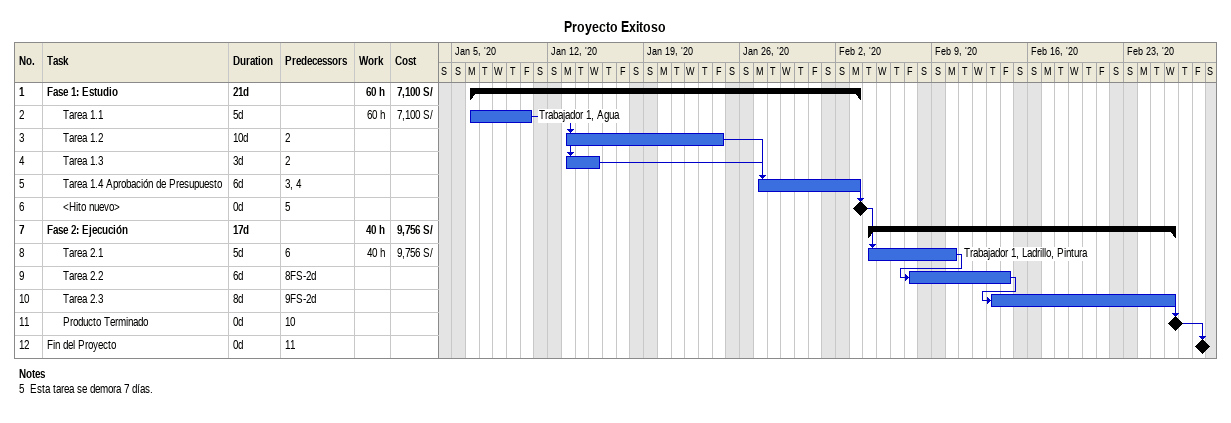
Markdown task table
Proyecto Exitoso

| ID | Level | Task | Duration | Start | Finish | Predecessors | Resources | Work (h) | Cost (S/) |
|---|---|---|---|---|---|---|---|---|---|
| 1 | 1 | **Fase 1: Estudio** | 21d | 2020-01-06 | 2020-02-03 |  |  | 60 | 7100 |
| 2 | 2 | Tarea 1.1 | 5d | 2020-01-06 | 2020-01-10 |  | Trabajador 1, Agua | 60 | 7100 |
| 3 | 2 | Tarea 1.2 | 10d | 2020-01-13 | 2020-01-24 | 2 |  |  |  |
| 4 | 2 | Tarea 1.3 | 3d | 2020-01-13 | 2020-01-15 | 2 |  |  |  |
| 5 | 2 | Tarea 1.4 Aprobación de Presupuesto | 6d | 2020-01-27 | 2020-02-03 | 3, 4 |  |  |  |
| 6 | 2 | <Hito nuevo> | 0d | 2020-02-03 | 2020-02-03 | 5 |  |  |  |
| 7 | 1 | **Fase 2: Ejecución** | 17d | 2020-02-04 | 2020-02-26 |  |  | 40 | 9756 |
| 8 | 2 | Tarea 2.1 | 5d | 2020-02-04 | 2020-02-10 | 6 | Trabajador 1, Ladrillo, Pintura | 40 | 9756 |
| 9 | 2 | Tarea 2.2 | 6d | 2020-02-07 | 2020-02-14 | 8FS-2d |  |  |  |
| 10 | 2 | Tarea 2.3 | 8d | 2020-02-13 | 2020-02-26 | 9FS-2d |  |  |  |
| 11 | 2 | Producto Terminado | 0d | 2020-02-26 | 2020-02-26 | 10 |  |  |  |
| 12 | 1 | Fin del Proyecto | 0d | 2020-02-28 | 2020-02-28 | 11 |  |  |  |

Notes
- 5: Esta tarea se demora 7 días.
